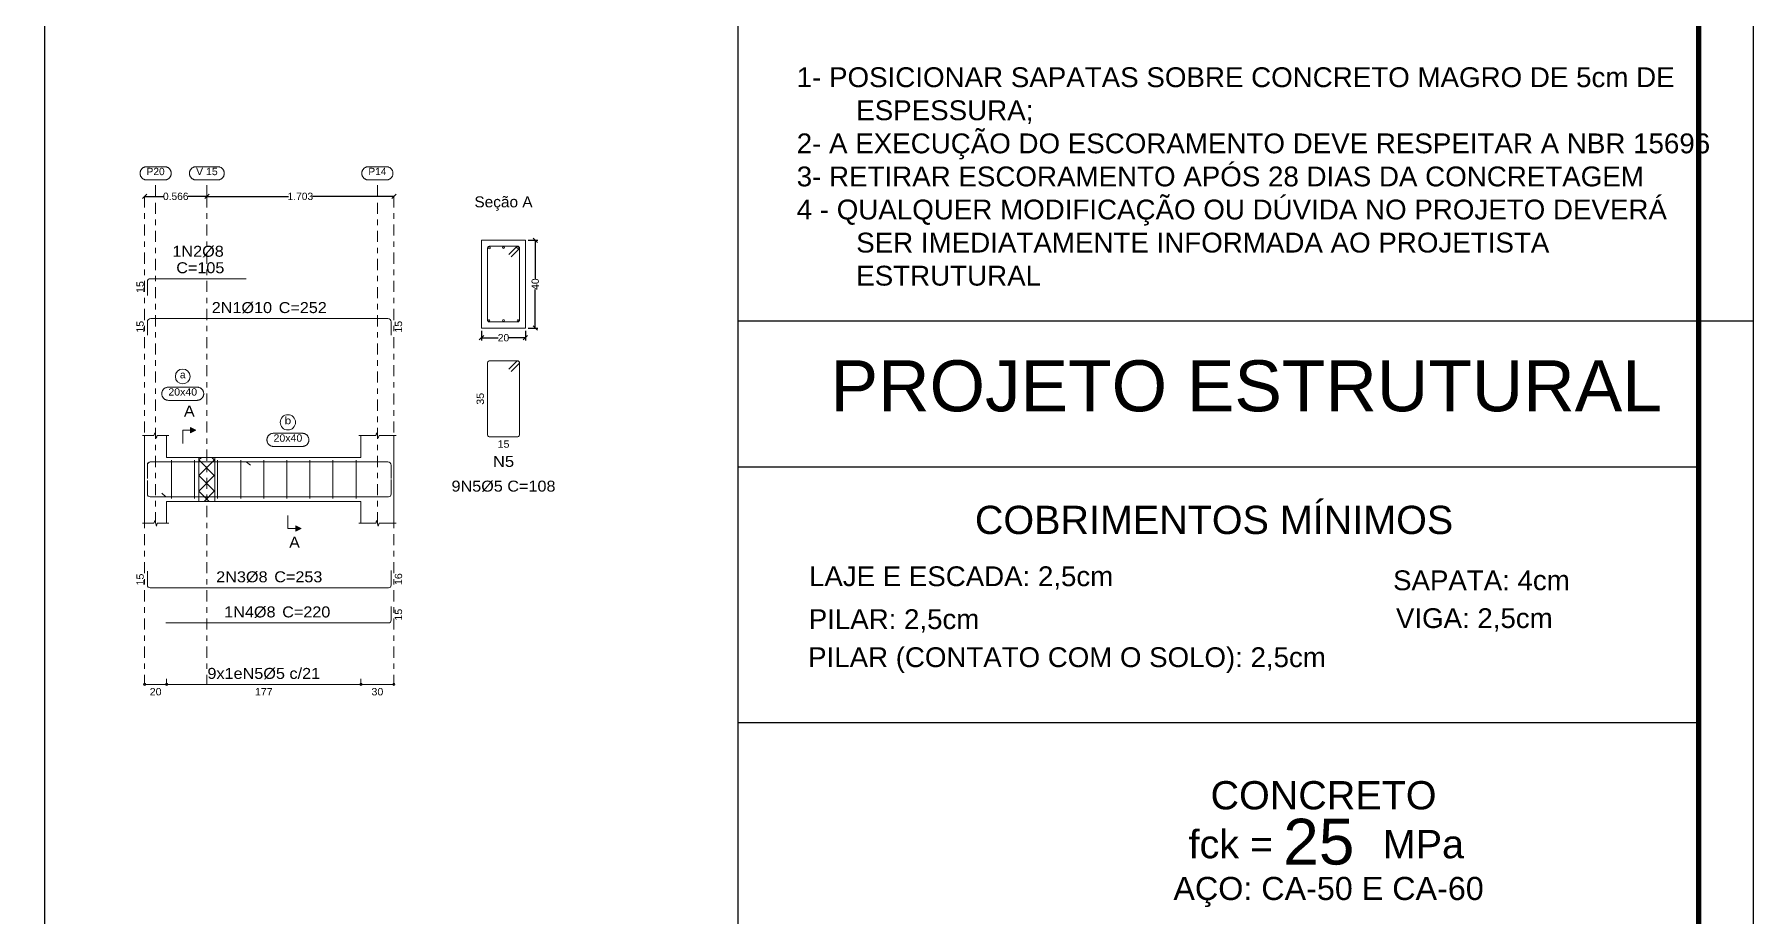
# Model space of a CAD drawing. Header units: centimetres. Extents: x 3194 to 3278, y -951 to -517.
# Drawn here: x 3247.11 to 3278.42, y -744.88 to -728.83 of the extents above; entities that cross this region are included whole.
import ezdxf
from ezdxf.enums import TextEntityAlignment as Align

# ---------------------------------------------------------------- set-up
doc = ezdxf.new("R2010")
doc.units = ezdxf.units.CM
doc.linetypes.add('CYPE_RAYAPUNTO', pattern=[0.4125, 0.2025, -0.105, 0, -0.105])
for name, color, linetype, lineweight in [('ARM_LONGITUDINAL_Ø10', 33, 'Continuous', 9), ('ARM_LONGITUDINAL_Ø8', 32, 'Continuous', 9), ('ARM_TRANSVERSAL_Ø5', 120, 'Continuous', 9), ('ELE_ARM_TRANS_TXT_EST', 7, 'Continuous', 9), ('ELE_CONT_NOS', 7, 'Continuous', 9), ('ELE_CONT_VIG_CONCRETO', 7, 'Continuous', 9), ('ELE_COT_COMPRIMENTO_PROJETADO', 8, 'Continuous', 0), ('ELE_COT_COT_ANCORAGENS', 8, 'Continuous', 0), ('ELE_COT_COT_EST', 8, 'Continuous', 0), ('ELE_COT_COT_LIN_APOIOS', 8, 'CYPE_RAYAPUNTO', 0), ('ELE_COT_TEXTOS_ESTRIBOS', 8, 'Continuous', 0), ('ELE_REF_COT_LIN_AUX_COTA', 8, 'CYPE_RAYAPUNTO', 9), ('ELE_REF_LINHAS_MARCAS_PLANTA', 8, 'Continuous', 9), ('ELE_REF_MARCAS_PLANTA', 8, 'Continuous', 9), ('ELE_REF_REF_NOME', 8, 'Continuous', 9), ('ELE_REF_REF_REFERENCIA', 8, 'Continuous', 9), ('ELE_REF_TEXTO_REF_NOME', 8, 'Continuous', 9), ('ELE_REF_TEXTO_REF_REFERENCIA', 8, 'Continuous', 9), ('POR_ARM_LONG_ARM_TEXTOS', 7, 'Continuous', 9), ('POR_ARM_LONG_TXT_COMP', 7, 'Continuous', 9), ('SEC_CONT_VIG_CONCRETO_CORTE', 7, 'Continuous', 9), ('SEC_COTAS_SEC_DIM_VIGA', 8, 'Continuous', 0), ('SEC_COTAS_TEXTOS_DETALHE_ESTRIBOS', 8, 'Continuous', 0), ('SEC_REF_TXT_NOMES', 2, 'Continuous', 9), ('SEC_REF_TXT_POSICOES_ARM_ESTRIBOS', 7, 'Continuous', 9)]:
    doc.layers.add(name, color=color, linetype=linetype, lineweight=lineweight)
for name, color, linetype in [('ARQ-FOLHA', 7, 'Continuous'), ('Camada 1', 7, 'Continuous'), ('PDF_Text', 7, 'Continuous')]:
    doc.layers.add(name, color=color, linetype=linetype)
doc.styles.add('CYPETXT', font='arial.ttf', dxfattribs={"height": 0.2})
doc.styles.add('CYPETXT_0.2', font='arial.ttf', dxfattribs={"height": 0.133333})
doc.styles.add('PDF Arial', font='arial.ttf')
doc.styles.add('TQS_ARIAL', font='arial.ttf')
doc.dimstyles.new('cype_oblique', dxfattribs={"dimtxt": 0.18, "dimasz": 0.18, "dimexe": 0.05, "dimexo": 0.05, "dimgap": 0, "dimtad": 0, "dimdec": 4, "dimzin": 0, "dimdsep": 46, "dimtxsty": 'CYPETXT_0.2', "dimblk": 'OBLIQUE', "dimtsz": 0.04, "dimcen": 0.09, "dimadec": 0, "dimazin": 0, "dimtfac": 1, "dimtdec": 4, "dimtofl": 0, "dimtmove": 2, "dimatfit": 3, "dimfxl": 1, "dimtolj": 1, "dimtzin": 0, "dimarcsym": 0})

# ---------------------------------------------------------------- blocks, each defined once
blk = doc.blocks.new('*D1497')
at = {"layer": 'Defpoints', "color": 0, "transparency": 16777216}
for p in [(3255.254, -734.181), (3256.054, -734.181), (3256.054, -734.358)]:
    blk.add_point(p, dxfattribs=at)
at = {"layer": 'SEC_COTAS_SEC_DIM_VIGA', "color": 0, "lineweight": -2, "transparency": 16777216}
for p, q in [((3255.214, -734.398), (3255.294, -734.318)), ((3255.254, -734.231), (3255.254, -734.408)), ((3255.254, -734.358), (3255.558, -734.358)), ((3256.054, -734.358), (3255.751, -734.358)), ((3256.014, -734.398), (3256.094, -734.318)), ((3256.054, -734.231), (3256.054, -734.408))]:
    blk.add_line(p, q, dxfattribs=at)
at = {"layer": 'SEC_COTAS_SEC_DIM_VIGA', "color": 0, "transparency": 16777216, "insert": (3255.654, -734.358), "char_height": 0.1333, "attachment_point": 5, "style": 'CYPETXT_0.2'}
blk.add_mtext('\\A1;20', dxfattribs=at)
blk = doc.blocks.new('_OBLIQUE')
at = {"color": 0, "linetype": 'ByBlock'}
blk.add_line((-0.5, -0.5), (0.5, 0.5), dxfattribs=at)
blk = doc.blocks.new('*D1498')
at = {"layer": 'Defpoints', "color": 0, "transparency": 16777216}
for p in [(3256.054, -732.581), (3256.232, -732.581), (3256.054, -734.181)]:
    blk.add_point(p, dxfattribs=at)
at = {"layer": 'SEC_COTAS_SEC_DIM_VIGA', "color": 0, "lineweight": -2, "transparency": 16777216}
for p, q in [((3256.104, -732.581), (3256.282, -732.581)), ((3256.272, -732.621), (3256.192, -732.541)), ((3256.232, -732.581), (3256.232, -733.283)), ((3256.232, -734.181), (3256.232, -733.479)), ((3256.272, -734.221), (3256.192, -734.141)), ((3256.104, -734.181), (3256.282, -734.181))]:
    blk.add_line(p, q, dxfattribs=at)
at = {"layer": 'SEC_COTAS_SEC_DIM_VIGA', "color": 0, "transparency": 16777216, "insert": (3256.232, -733.381), "char_height": 0.1333, "attachment_point": 5, "rotation": 90, "style": 'CYPETXT_0.2'}
blk.add_mtext('\\A1;40', dxfattribs=at)
blk = doc.blocks.new('*D1499')
at = {"layer": 'Defpoints', "color": 0, "transparency": 16777216}
for p in [(3249.12, -731.783), (3249.12, -731.783), (3250.253, -731.783)]:
    blk.add_point(p, dxfattribs=at)
at = {"layer": 'ELE_COT_COMPRIMENTO_PROJETADO', "color": 0, "lineweight": -2, "transparency": 16777216}
for p, q in [((3249.08, -731.823), (3249.16, -731.743)), ((3249.12, -731.783), (3249.461, -731.783)), ((3250.253, -731.783), (3249.911, -731.783)), ((3250.213, -731.823), (3250.293, -731.743))]:
    blk.add_line(p, q, dxfattribs=at)
at = {"layer": 'ELE_COT_COMPRIMENTO_PROJETADO', "color": 0, "transparency": 16777216, "insert": (3249.686, -731.783), "char_height": 0.1333, "attachment_point": 5, "style": 'CYPETXT_0.2'}
blk.add_mtext('\\A1;0.566', dxfattribs=at)
blk = doc.blocks.new('*D1500')
at = {"layer": 'Defpoints', "color": 0, "transparency": 16777216}
for p in [(3250.253, -731.783), (3250.253, -731.783), (3253.658, -731.783)]:
    blk.add_point(p, dxfattribs=at)
at = {"layer": 'ELE_COT_COMPRIMENTO_PROJETADO', "color": 0, "lineweight": -2, "transparency": 16777216}
for p, q in [((3250.213, -731.823), (3250.293, -731.743)), ((3250.253, -731.783), (3251.737, -731.783)), ((3253.658, -731.783), (3252.174, -731.783)), ((3253.618, -731.823), (3253.698, -731.743))]:
    blk.add_line(p, q, dxfattribs=at)
at = {"layer": 'ELE_COT_COMPRIMENTO_PROJETADO', "color": 0, "transparency": 16777216, "insert": (3251.955, -731.783), "char_height": 0.1333, "attachment_point": 5, "style": 'CYPETXT_0.2'}
blk.add_mtext('\\A1;1.703', dxfattribs=at)
blk = doc.blocks.new('FOLHA A1')
at = {"layer": 'ARQ-FOLHA'}
for p, q in [((841, -594), (841, 0)), ((831, -297), (841, -297))]:
    blk.add_line(p, q, dxfattribs=at)
at = {"layer": 'ARQ-FOLHA', "const_width": 1}
blk.add_lwpolyline([(25, -10), (25, -584), (831, -584), (831, -10), (25, -10)], dxfattribs=at)

msp = doc.modelspace()

# ---------------------------------------------------------------- hatches: boundary and pattern name
at = {"layer": 'ELE_REF_LINHAS_MARCAS_PLANTA'}
for points in [[(3249.95692, -736.09045), (3249.95692, -735.99445), (3250.05292, -736.04245)], [(3251.87242, -737.78445), (3251.87242, -737.88045), (3251.96842, -737.83245)]]:
    msp.add_hatch(color=256, dxfattribs=at).paths.add_polyline_path(points)

# ---------------------------------------------------------------- linework, layer by layer
for p, q in [((3259.9194, -705.34997), (3259.9194, -762.74997)), ((3247.29337, -724.74074), (3247.29337, -745.27835))]:
    msp.add_line(p, q)
at = {"layer": 'ARM_LONGITUDINAL_Ø10'}
for points in [[(3253.60781, -734.30804), (3253.60781, -734.06804), (3253.60324, -734.04508), (3253.59024, -734.02561), (3253.57077, -734.0126), (3253.54781, -734.00804), (3249.22963, -734.00804), (3249.20667, -734.0126), (3249.1872, -734.02561), (3249.1742, -734.04508), (3249.16963, -734.06804), (3249.16963, -734.30804)], [(3253.60781, -736.91945), (3253.60781, -736.67945), (3253.60324, -736.65649), (3253.59024, -736.63702), (3253.57077, -736.62401), (3253.54781, -736.61945), (3249.22963, -736.61945), (3249.20667, -736.62401), (3249.1872, -736.63702), (3249.1742, -736.65649), (3249.16963, -736.67945), (3249.16963, -736.91945)]]:
    msp.add_lwpolyline(points, dxfattribs=at)
for centre in [(3255.39431, -732.72065), (3255.91431, -732.72065)]:
    msp.add_circle(centre, 0.02, dxfattribs=at)
at = {"layer": 'ARM_LONGITUDINAL_Ø8'}
for p, q in [((3250.96691, -736.61945), (3251.04838, -736.67743)), ((3249.50781, -737.25545), (3249.43213, -737.19008))]:
    msp.add_line(p, q, dxfattribs=at)
for points in [[(3249.16963, -733.58537), (3249.16963, -733.33065), (3249.17328, -733.31228), (3249.18369, -733.29671), (3249.19926, -733.28631), (3249.21763, -733.28265), (3250.96691, -733.28265)], [(3249.16963, -736.92217), (3249.16963, -736.66745), (3249.17328, -736.64908), (3249.18369, -736.63351), (3249.19926, -736.6231), (3249.21763, -736.61945), (3250.96691, -736.61945)], [(3253.60781, -736.94116), (3253.60781, -737.20745), (3253.60416, -737.22582), (3253.59375, -737.24139), (3253.57818, -737.25179), (3253.55981, -737.25545), (3249.21763, -737.25545), (3249.19926, -737.25179), (3249.18369, -737.24139), (3249.17328, -737.22582), (3249.16963, -737.20745), (3249.16963, -736.95545)], [(3253.60781, -736.95545), (3253.60781, -737.20745), (3253.60416, -737.22582), (3253.59375, -737.24139), (3253.57818, -737.25179), (3253.55981, -737.25545), (3249.50781, -737.25545)], [(3253.60781, -738.59717), (3253.60781, -738.86345), (3253.60416, -738.88182), (3253.59375, -738.89739), (3253.57818, -738.9078), (3253.55981, -738.91145), (3249.21763, -738.91145), (3249.19926, -738.9078), (3249.18369, -738.89739), (3249.17328, -738.88182), (3249.16963, -738.86345), (3249.16963, -738.61145)], [(3253.60781, -739.25114), (3253.60781, -739.50314), (3253.60416, -739.52151), (3253.59375, -739.53708), (3253.57818, -739.54748), (3253.55981, -739.55114), (3249.50781, -739.55114)]]:
    msp.add_lwpolyline(points, dxfattribs=at)
for centre in [(3255.65431, -732.71665), (3255.39031, -734.04465), (3255.65431, -734.04465), (3255.91831, -734.04465)]:
    msp.add_circle(centre, 0.016, dxfattribs=at)
at = {"layer": 'ARM_TRANSVERSAL_Ø5'}
for p, q in [((3249.60872, -736.58745), (3249.60872, -737.28745)), ((3250.02872, -736.58745), (3250.02872, -737.28745)), ((3250.44872, -736.58745), (3250.44872, -737.28745)), ((3250.86872, -736.58745), (3250.86872, -737.28745)), ((3251.28872, -736.58745), (3251.28872, -737.28745)), ((3251.70872, -736.58745), (3251.70872, -737.28745)), ((3252.12872, -736.58745), (3252.12872, -737.28745)), ((3252.54872, -736.58745), (3252.54872, -737.28745)), ((3252.96872, -736.58745), (3252.96872, -737.28745))]:
    msp.add_line(p, q, dxfattribs=at)
for points in [[(3255.7941, -732.88329), (3255.93552, -732.74187), (3255.93925, -732.73732), (3255.94203, -732.73213), (3255.94373, -732.7265), (3255.94431, -732.72065), (3255.94373, -732.7148), (3255.94203, -732.70917), (3255.93925, -732.70399), (3255.93552, -732.69944), (3255.93098, -732.69571), (3255.92579, -732.69294), (3255.92016, -732.69123), (3255.91431, -732.69065), (3255.39431, -732.69065), (3255.38283, -732.69294), (3255.3731, -732.69944), (3255.36659, -732.70917), (3255.36431, -732.72065), (3255.36431, -734.04065), (3255.36659, -734.05213), (3255.3731, -734.06187), (3255.38283, -734.06837), (3255.39431, -734.07065), (3255.91431, -734.07065), (3255.92579, -734.06837), (3255.93552, -734.06187), (3255.94203, -734.05213), (3255.94431, -734.04065), (3255.94431, -732.72065), (3255.94373, -732.7148), (3255.94203, -732.70917), (3255.93925, -732.70399), (3255.93552, -732.69944), (3255.93098, -732.69571), (3255.92579, -732.69294), (3255.92016, -732.69123), (3255.91431, -732.69065), (3255.90962, -732.69102), (3255.90504, -732.69212), (3255.90069, -732.69392), (3255.89668, -732.69638), (3255.8931, -732.69944), (3255.75168, -732.84086)], [(3255.7941, -734.97262), (3255.93552, -734.8312), (3255.93925, -734.82665), (3255.94203, -734.82147), (3255.94373, -734.81584), (3255.94431, -734.80999), (3255.94373, -734.80413), (3255.94203, -734.7985), (3255.93925, -734.79332), (3255.93552, -734.78877), (3255.93098, -734.78504), (3255.92579, -734.78227), (3255.92016, -734.78056), (3255.91431, -734.77999), (3255.39431, -734.77999), (3255.38283, -734.78227), (3255.3731, -734.78877), (3255.36659, -734.7985), (3255.36431, -734.80999), (3255.36431, -736.12999), (3255.36659, -736.14147), (3255.3731, -736.1512), (3255.38283, -736.1577), (3255.39431, -736.15999), (3255.91431, -736.15999), (3255.92579, -736.1577), (3255.93552, -736.1512), (3255.94203, -736.14147), (3255.94431, -736.12999), (3255.94431, -734.80999), (3255.94373, -734.80413), (3255.94203, -734.7985), (3255.93925, -734.79332), (3255.93552, -734.78877), (3255.93098, -734.78504), (3255.92579, -734.78227), (3255.92016, -734.78056), (3255.91431, -734.77999), (3255.90962, -734.78035), (3255.90504, -734.78145), (3255.90069, -734.78326), (3255.89668, -734.78571), (3255.8931, -734.78877), (3255.75168, -734.93019)]]:
    msp.add_lwpolyline(points, dxfattribs=at)
at = {"layer": 'Camada 1', "color": 0, "lineweight": 25}
for p, q in [((3259.9194, -734.04997), (3277.4194, -734.04997)), ((3259.9194, -736.70926), (3277.4194, -736.70926)), ((3259.9194, -741.36262), (3277.4194, -741.36262))]:
    msp.add_line(p, q, dxfattribs=at)
at = {"layer": 'ELE_CONT_NOS'}
for p, q in [((3249.11963, -736.53745), (3249.11963, -736.13745)), ((3249.51963, -736.53745), (3249.51963, -736.13745)), ((3253.05781, -736.53745), (3253.05781, -736.13745)), ((3253.65781, -736.53745), (3253.65781, -736.13745)), ((3250.1062, -736.53745), (3250.1062, -736.53745)), ((3250.39902, -736.53745), (3250.39902, -736.53745)), ((3249.11963, -737.33745), (3249.11963, -737.73745)), ((3249.51963, -737.33745), (3249.51963, -737.73745)), ((3250.1062, -737.33745), (3250.1062, -737.33745)), ((3250.39902, -737.33745), (3250.39902, -737.33745)), ((3253.05781, -737.33745), (3253.05781, -737.73745)), ((3253.65781, -737.33745), (3253.65781, -737.73745))]:
    msp.add_line(p, q, dxfattribs=at)
at = {"layer": 'ELE_CONT_NOS', "lineweight": 0}
for p, q in [((3250.1062, -736.58354), (3250.15229, -736.53745)), ((3250.1062, -736.86638), (3250.39902, -736.57356)), ((3250.39902, -736.87636), (3250.1062, -736.58354)), ((3250.39902, -736.59351), (3250.34296, -736.53745)), ((3250.1062, -737.14922), (3250.39902, -736.8564)), ((3250.39902, -737.1592), (3250.1062, -736.86638)), ((3250.29443, -737.33745), (3250.1062, -737.14922)), ((3250.20082, -737.33745), (3250.39902, -737.13924))]:
    msp.add_line(p, q, dxfattribs=at)
at = {"layer": 'ELE_CONT_NOS'}
for points in [[(3249.07963, -736.13745), (3249.28963, -736.13745), (3249.30463, -736.08745), (3249.33463, -736.18745), (3249.34963, -736.13745), (3249.55963, -736.13745)], [(3253.01781, -736.13745), (3253.32781, -736.13745), (3253.34281, -736.08745), (3253.37281, -736.18745), (3253.38781, -736.13745), (3253.69781, -736.13745)], [(3249.11963, -736.53745), (3249.11963, -737.33745)], [(3250.1062, -736.53745), (3250.39902, -736.53745)], [(3253.65781, -736.53745), (3253.65781, -737.33745)], [(3250.1062, -737.33745), (3250.39902, -737.33745)], [(3249.07963, -737.73745), (3249.28963, -737.73745), (3249.30463, -737.68745), (3249.33463, -737.78745), (3249.34963, -737.73745), (3249.55963, -737.73745)], [(3253.01781, -737.73745), (3253.32781, -737.73745), (3253.34281, -737.68745), (3253.37281, -737.78745), (3253.38781, -737.73745), (3253.69781, -737.73745)]]:
    msp.add_lwpolyline(points, dxfattribs=at)
at = {"layer": 'ELE_CONT_NOS', "lineweight": 0}
msp.add_lwpolyline([(3250.1062, -736.53745), (3250.1062, -737.33745), (3250.39902, -737.33745), (3250.39902, -736.53745), (3250.1062, -736.53745)], close=True, dxfattribs=at)
at = {"layer": 'ELE_CONT_VIG_CONCRETO'}
for p, q in [((3249.51963, -736.53745), (3250.1062, -736.53745)), ((3250.39902, -736.53745), (3253.05781, -736.53745)), ((3249.51963, -737.33745), (3250.1062, -737.33745)), ((3250.39902, -737.33745), (3253.05781, -737.33745))]:
    msp.add_line(p, q, dxfattribs=at)
at = {"layer": 'ELE_COT_COT_EST'}
for p, q in [((3249.11963, -740.67114), (3249.11963, -740.57114)), ((3249.51963, -740.67114), (3249.51963, -740.57114)), ((3253.05781, -740.67114), (3253.05781, -740.57114))]:
    msp.add_line(p, q, dxfattribs=at)
for points in [[(3249.11963, -740.67114), (3249.51963, -740.67114), (3249.51963, -740.57114)], [(3249.51963, -740.67114), (3253.05781, -740.67114), (3253.05781, -740.57114)], [(3253.05781, -740.67114), (3253.65781, -740.67114), (3253.65781, -740.57114)]]:
    msp.add_lwpolyline(points, dxfattribs=at)
for centre in [(3249.11963, -740.67114), (3249.51963, -740.67114), (3249.51963, -740.67114), (3253.05781, -740.67114), (3253.05781, -740.67114), (3253.65781, -740.67114)]:
    msp.add_circle(centre, 0.02, dxfattribs=at)
at = {"layer": 'ELE_COT_COT_LIN_APOIOS'}
for p, q in [((3249.11963, -731.78265), (3249.11963, -740.67114)), ((3250.25261, -731.78265), (3250.25261, -740.67114)), ((3253.65781, -731.78265), (3253.65781, -740.67114))]:
    msp.add_line(p, q, dxfattribs=at)
at = {"layer": 'ELE_REF_COT_LIN_AUX_COTA'}
for p, q in [((3249.31963, -731.78265), (3249.31963, -731.48265)), ((3250.25261, -731.78265), (3250.25261, -731.48265)), ((3253.35781, -731.78265), (3253.35781, -731.48265)), ((3249.31963, -737.73745), (3249.31963, -731.78265)), ((3253.35781, -737.73745), (3253.35781, -731.78265))]:
    msp.add_line(p, q, dxfattribs=at)
at = {"layer": 'ELE_REF_LINHAS_MARCAS_PLANTA'}
for p, q in [((3249.81292, -736.04245), (3249.81292, -736.28245)), ((3249.81292, -736.04245), (3249.95692, -736.04245)), ((3251.72842, -737.83245), (3251.72842, -737.59245)), ((3251.72842, -737.83245), (3251.87242, -737.83245))]:
    msp.add_line(p, q, dxfattribs=at)
for points in [[(3249.95692, -736.09045), (3249.95692, -735.99445), (3250.05292, -736.04245)], [(3251.87242, -737.78445), (3251.87242, -737.88045), (3251.96842, -737.83245)]]:
    msp.add_lwpolyline(points, close=True, dxfattribs=at)
at = {"layer": 'ELE_REF_REF_NOME'}
for points in [[(3250.07492, -735.25745), (3250.08293, -735.25771), (3250.09091, -735.25852), (3250.09882, -735.25985), (3250.10662, -735.26171), (3250.11428, -735.26409), (3250.12176, -735.26697), (3250.12904, -735.27034), (3250.13607, -735.2742), (3250.14283, -735.27851), (3250.14929, -735.28327), (3250.15541, -735.28845), (3250.16118, -735.29402), (3250.16656, -735.29997), (3250.17153, -735.30627), (3250.17606, -735.31288), (3250.18015, -735.31978), (3250.18377, -735.32693), (3250.1869, -735.33432), (3250.18953, -735.34189), (3250.19165, -735.34963), (3250.19325, -735.35749), (3250.19431, -735.36544), (3250.19485, -735.37344), (3250.19485, -735.38146), (3250.19431, -735.38946), (3250.19325, -735.39741), (3250.19165, -735.40527), (3250.18953, -735.413), (3250.1869, -735.42058), (3250.18377, -735.42796), (3250.18015, -735.43512), (3250.17606, -735.44202), (3250.17153, -735.44863), (3250.16656, -735.45492), (3250.16118, -735.46087), (3250.15541, -735.46645), (3250.14929, -735.47162), (3250.14283, -735.47638), (3250.13607, -735.4807), (3250.12904, -735.48455), (3250.12176, -735.48792), (3250.11428, -735.49081), (3250.10662, -735.49318), (3250.09882, -735.49504), (3250.09091, -735.49638), (3250.08293, -735.49718), (3250.07492, -735.49745), (3249.55092, -735.49745), (3249.5429, -735.49718), (3249.53492, -735.49638), (3249.52701, -735.49504), (3249.51921, -735.49318), (3249.51155, -735.49081), (3249.50407, -735.48792), (3249.4968, -735.48455), (3249.48976, -735.4807), (3249.483, -735.47638), (3249.47655, -735.47162), (3249.47042, -735.46645), (3249.46466, -735.46087), (3249.45928, -735.45492), (3249.45431, -735.44863), (3249.44977, -735.44202), (3249.44568, -735.43512), (3249.44207, -735.42796), (3249.43894, -735.42058), (3249.4363, -735.413), (3249.43419, -735.40527), (3249.43259, -735.39741), (3249.43152, -735.38946), (3249.43098, -735.38146), (3249.43098, -735.37344), (3249.43152, -735.36544), (3249.43259, -735.35749), (3249.43419, -735.34963), (3249.4363, -735.34189), (3249.43894, -735.33432), (3249.44207, -735.32693), (3249.44568, -735.31978), (3249.44977, -735.31288), (3249.45431, -735.30627), (3249.45928, -735.29997), (3249.46466, -735.29402), (3249.47042, -735.28845), (3249.47655, -735.28327), (3249.483, -735.27851), (3249.48976, -735.2742), (3249.4968, -735.27034), (3249.50407, -735.26697), (3249.51155, -735.26409), (3249.51921, -735.26171), (3249.52701, -735.25985), (3249.53492, -735.25852), (3249.5429, -735.25771), (3249.55092, -735.25745), (3250.07492, -735.25745)], [(3251.99042, -736.09745), (3251.99843, -736.09771), (3252.00641, -736.09852), (3252.01432, -736.09985), (3252.02212, -736.10171), (3252.02978, -736.10409), (3252.03726, -736.10697), (3252.04454, -736.11034), (3252.05157, -736.1142), (3252.05833, -736.11851), (3252.06479, -736.12327), (3252.07091, -736.12845), (3252.07668, -736.13402), (3252.08206, -736.13997), (3252.08703, -736.14627), (3252.09157, -736.15288), (3252.09565, -736.15978), (3252.09927, -736.16693), (3252.1024, -736.17432), (3252.10503, -736.18189), (3252.10715, -736.18963), (3252.10875, -736.19749), (3252.10982, -736.20544), (3252.11035, -736.21344), (3252.11035, -736.22146), (3252.10982, -736.22946), (3252.10875, -736.23741), (3252.10715, -736.24527), (3252.10503, -736.253), (3252.1024, -736.26058), (3252.09927, -736.26796), (3252.09565, -736.27512), (3252.09157, -736.28202), (3252.08703, -736.28863), (3252.08206, -736.29492), (3252.07668, -736.30087), (3252.07091, -736.30645), (3252.06479, -736.31162), (3252.05833, -736.31638), (3252.05157, -736.3207), (3252.04454, -736.32455), (3252.03726, -736.32792), (3252.02978, -736.33081), (3252.02212, -736.33318), (3252.01432, -736.33504), (3252.00641, -736.33638), (3251.99843, -736.33718), (3251.99042, -736.33745), (3251.46642, -736.33745), (3251.4584, -736.33718), (3251.45042, -736.33638), (3251.44252, -736.33504), (3251.43471, -736.33318), (3251.42706, -736.33081), (3251.41957, -736.32792), (3251.4123, -736.32455), (3251.40526, -736.3207), (3251.3985, -736.31638), (3251.39205, -736.31162), (3251.38592, -736.30645), (3251.38016, -736.30087), (3251.37478, -736.29492), (3251.36981, -736.28863), (3251.36527, -736.28202), (3251.36118, -736.27512), (3251.35757, -736.26796), (3251.35444, -736.26058), (3251.35181, -736.253), (3251.34969, -736.24527), (3251.34809, -736.23741), (3251.34702, -736.22946), (3251.34649, -736.22146), (3251.34649, -736.21344), (3251.34702, -736.20544), (3251.34809, -736.19749), (3251.34969, -736.18963), (3251.35181, -736.18189), (3251.35444, -736.17432), (3251.35757, -736.16693), (3251.36118, -736.15978), (3251.36527, -736.15288), (3251.36981, -736.14627), (3251.37478, -736.13997), (3251.38016, -736.13402), (3251.38592, -736.12845), (3251.39205, -736.12327), (3251.3985, -736.11851), (3251.40526, -736.1142), (3251.4123, -736.11034), (3251.41957, -736.10697), (3251.42706, -736.10409), (3251.43471, -736.10171), (3251.44252, -736.09985), (3251.45042, -736.09852), (3251.4584, -736.09771), (3251.46642, -736.09745), (3251.99042, -736.09745)]]:
    msp.add_lwpolyline(points, close=True, dxfattribs=at)
for centre, radius in [((3249.81292, -735.06274), 0.13471), ((3251.72842, -735.89812), 0.13933)]:
    msp.add_circle(centre, radius, dxfattribs=at)
at = {"layer": 'ELE_REF_REF_REFERENCIA'}
for points in [[(3249.48363, -731.24265), (3249.49165, -731.24292), (3249.49962, -731.24372), (3249.50753, -731.24506), (3249.51533, -731.24692), (3249.52299, -731.24929), (3249.53048, -731.25217), (3249.53775, -731.25555), (3249.54478, -731.2594), (3249.55154, -731.26372), (3249.558, -731.26848), (3249.56412, -731.27365), (3249.56989, -731.27923), (3249.57527, -731.28518), (3249.58024, -731.29147), (3249.58478, -731.29808), (3249.58886, -731.30498), (3249.59248, -731.31214), (3249.59561, -731.31952), (3249.59824, -731.3271), (3249.60036, -731.33483), (3249.60196, -731.34269), (3249.60303, -731.35064), (3249.60356, -731.35864), (3249.60356, -731.36666), (3249.60303, -731.37466), (3249.60196, -731.38261), (3249.60036, -731.39047), (3249.59824, -731.39821), (3249.59561, -731.40578), (3249.59248, -731.41316), (3249.58886, -731.42032), (3249.58478, -731.42722), (3249.58024, -731.43383), (3249.57527, -731.44013), (3249.56989, -731.44608), (3249.56412, -731.45165), (3249.558, -731.45683), (3249.55154, -731.46159), (3249.54478, -731.4659), (3249.53775, -731.46975), (3249.53048, -731.47313), (3249.52299, -731.47601), (3249.51533, -731.47839), (3249.50753, -731.48025), (3249.49962, -731.48158), (3249.49165, -731.48238), (3249.48363, -731.48265), (3249.15563, -731.48265), (3249.14762, -731.48238), (3249.13964, -731.48158), (3249.13173, -731.48025), (3249.12393, -731.47839), (3249.11627, -731.47601), (3249.10878, -731.47313), (3249.10151, -731.46975), (3249.09448, -731.4659), (3249.08772, -731.46159), (3249.08126, -731.45683), (3249.07514, -731.45165), (3249.06937, -731.44608), (3249.06399, -731.44013), (3249.05902, -731.43383), (3249.05448, -731.42722), (3249.0504, -731.42032), (3249.04678, -731.41316), (3249.04365, -731.40578), (3249.04102, -731.39821), (3249.0389, -731.39047), (3249.0373, -731.38261), (3249.03623, -731.37466), (3249.0357, -731.36666), (3249.0357, -731.35864), (3249.03623, -731.35064), (3249.0373, -731.34269), (3249.0389, -731.33483), (3249.04102, -731.3271), (3249.04365, -731.31952), (3249.04678, -731.31214), (3249.0504, -731.30498), (3249.05448, -731.29808), (3249.05902, -731.29147), (3249.06399, -731.28518), (3249.06937, -731.27923), (3249.07514, -731.27365), (3249.08126, -731.26848), (3249.08772, -731.26372), (3249.09448, -731.2594), (3249.10151, -731.25555), (3249.10878, -731.25217), (3249.11627, -731.24929), (3249.12393, -731.24692), (3249.13173, -731.24506), (3249.13964, -731.24372), (3249.14762, -731.24292), (3249.15563, -731.24265), (3249.48363, -731.24265)], [(3250.44961, -731.24265), (3250.45763, -731.24292), (3250.46561, -731.24372), (3250.47352, -731.24506), (3250.48132, -731.24692), (3250.48898, -731.24929), (3250.49646, -731.25217), (3250.50374, -731.25555), (3250.51077, -731.2594), (3250.51753, -731.26372), (3250.52398, -731.26848), (3250.53011, -731.27365), (3250.53587, -731.27923), (3250.54125, -731.28518), (3250.54622, -731.29147), (3250.55076, -731.29808), (3250.55485, -731.30498), (3250.55846, -731.31214), (3250.5616, -731.31952), (3250.56423, -731.3271), (3250.56634, -731.33483), (3250.56794, -731.34269), (3250.56901, -731.35064), (3250.56955, -731.35864), (3250.56955, -731.36666), (3250.56901, -731.37466), (3250.56794, -731.38261), (3250.56634, -731.39047), (3250.56423, -731.39821), (3250.5616, -731.40578), (3250.55846, -731.41316), (3250.55485, -731.42032), (3250.55076, -731.42722), (3250.54622, -731.43383), (3250.54125, -731.44013), (3250.53587, -731.44608), (3250.53011, -731.45165), (3250.52398, -731.45683), (3250.51753, -731.46159), (3250.51077, -731.4659), (3250.50374, -731.46975), (3250.49646, -731.47313), (3250.48898, -731.47601), (3250.48132, -731.47839), (3250.47352, -731.48025), (3250.46561, -731.48158), (3250.45763, -731.48238), (3250.44961, -731.48265), (3250.05561, -731.48265), (3250.0476, -731.48238), (3250.03962, -731.48158), (3250.03171, -731.48025), (3250.02391, -731.47839), (3250.01625, -731.47601), (3250.00877, -731.47313), (3250.00149, -731.46975), (3249.99446, -731.4659), (3249.9877, -731.46159), (3249.98124, -731.45683), (3249.97512, -731.45165), (3249.96936, -731.44608), (3249.96398, -731.44013), (3249.95901, -731.43383), (3249.95447, -731.42722), (3249.95038, -731.42032), (3249.94676, -731.41316), (3249.94363, -731.40578), (3249.941, -731.39821), (3249.93888, -731.39047), (3249.93729, -731.38261), (3249.93622, -731.37466), (3249.93568, -731.36666), (3249.93568, -731.35864), (3249.93622, -731.35064), (3249.93729, -731.34269), (3249.93888, -731.33483), (3249.941, -731.3271), (3249.94363, -731.31952), (3249.94676, -731.31214), (3249.95038, -731.30498), (3249.95447, -731.29808), (3249.95901, -731.29147), (3249.96398, -731.28518), (3249.96936, -731.27923), (3249.97512, -731.27365), (3249.98124, -731.26848), (3249.9877, -731.26372), (3249.99446, -731.2594), (3250.00149, -731.25555), (3250.00877, -731.25217), (3250.01625, -731.24929), (3250.02391, -731.24692), (3250.03171, -731.24506), (3250.03962, -731.24372), (3250.0476, -731.24292), (3250.05561, -731.24265), (3250.44961, -731.24265)], [(3253.52181, -731.24265), (3253.52983, -731.24292), (3253.53781, -731.24372), (3253.54571, -731.24506), (3253.55352, -731.24692), (3253.56118, -731.24929), (3253.56866, -731.25217), (3253.57593, -731.25555), (3253.58297, -731.2594), (3253.58973, -731.26372), (3253.59618, -731.26848), (3253.60231, -731.27365), (3253.60807, -731.27923), (3253.61345, -731.28518), (3253.61842, -731.29147), (3253.62296, -731.29808), (3253.62705, -731.30498), (3253.63066, -731.31214), (3253.63379, -731.31952), (3253.63642, -731.3271), (3253.63854, -731.33483), (3253.64014, -731.34269), (3253.64121, -731.35064), (3253.64175, -731.35864), (3253.64175, -731.36666), (3253.64121, -731.37466), (3253.64014, -731.38261), (3253.63854, -731.39047), (3253.63642, -731.39821), (3253.63379, -731.40578), (3253.63066, -731.41316), (3253.62705, -731.42032), (3253.62296, -731.42722), (3253.61842, -731.43383), (3253.61345, -731.44013), (3253.60807, -731.44608), (3253.60231, -731.45165), (3253.59618, -731.45683), (3253.58973, -731.46159), (3253.58297, -731.4659), (3253.57593, -731.46975), (3253.56866, -731.47313), (3253.56118, -731.47601), (3253.55352, -731.47839), (3253.54571, -731.48025), (3253.53781, -731.48158), (3253.52983, -731.48238), (3253.52181, -731.48265), (3253.19381, -731.48265), (3253.1858, -731.48238), (3253.17782, -731.48158), (3253.16991, -731.48025), (3253.16211, -731.47839), (3253.15445, -731.47601), (3253.14697, -731.47313), (3253.13969, -731.46975), (3253.13266, -731.4659), (3253.1259, -731.46159), (3253.11944, -731.45683), (3253.11332, -731.45165), (3253.10755, -731.44608), (3253.10217, -731.44013), (3253.0972, -731.43383), (3253.09267, -731.42722), (3253.08858, -731.42032), (3253.08496, -731.41316), (3253.08183, -731.40578), (3253.0792, -731.39821), (3253.07708, -731.39047), (3253.07548, -731.38261), (3253.07441, -731.37466), (3253.07388, -731.36666), (3253.07388, -731.35864), (3253.07441, -731.35064), (3253.07548, -731.34269), (3253.07708, -731.33483), (3253.0792, -731.3271), (3253.08183, -731.31952), (3253.08496, -731.31214), (3253.08858, -731.30498), (3253.09267, -731.29808), (3253.0972, -731.29147), (3253.10217, -731.28518), (3253.10755, -731.27923), (3253.11332, -731.27365), (3253.11944, -731.26848), (3253.1259, -731.26372), (3253.13266, -731.2594), (3253.13969, -731.25555), (3253.14697, -731.25217), (3253.15445, -731.24929), (3253.16211, -731.24692), (3253.16991, -731.24506), (3253.17782, -731.24372), (3253.1858, -731.24292), (3253.19381, -731.24265), (3253.52181, -731.24265)]]:
    msp.add_lwpolyline(points, close=True, dxfattribs=at)
at = {"layer": 'SEC_CONT_VIG_CONCRETO_CORTE'}
msp.add_lwpolyline([(3256.05431, -732.58065), (3255.25431, -732.58065), (3255.25431, -734.18065), (3256.05431, -734.18065), (3256.05431, -732.58065)], close=True, dxfattribs=at)

# ---------------------------------------------------------------- block references
at = {"layer": 'ARQ-FOLHA', "xscale": 0.1, "yscale": 0.1, "zscale": 0.1}
msp.add_blockref('FOLHA A1', (3194.3194, -704.34997), dxfattribs=at)

# ---------------------------------------------------------------- texts
at = {"layer": 'Camada 1', "color": 0, "lineweight": 25, "style": 'TQS_ARIAL'}
for s, height, p in [('PROJETO ESTRUTURAL', 0.928807, (3261.61093, -735.69735)), ('COBRIMENTOS MÍNIMOS', 0.5148933, (3264.23843, -737.93233)), ('LAJE E ESCADA: 2,5cm', 0.3604253, (3261.21772, -738.88163)), ('SAPATA: 4cm', 0.3604253, (3271.85391, -738.95505)), ('PILAR: 2,5cm', 0.3604253, (3261.21334, -739.66267)), ('VIGA: 2,5cm', 0.3604253, (3271.9064, -739.64448)), ('PILAR (CONTATO COM O SOLO): 2,5cm', 0.3604253, (3261.20214, -740.35591)), ('CONCRETO', 0.514893, (3268.52968, -742.94714)), ('25', 0.834131, (3269.85329, -743.9518)), ('fck =          MPa', 0.5148933, (3268.12986, -743.83755)), ('AÇO: CA-50 E CA-60', 0.4208117, (3267.85353, -744.59804))]:
    msp.add_text(s, height=height, dxfattribs=at).set_placement(p)
at = {"layer": 'ELE_ARM_TRANS_TXT_EST', "style": 'CYPETXT', "width": 1.056929}
msp.add_text('9x1eN5%%c5 c/21', height=0.2, dxfattribs=at).set_placement((3250.26272, -740.57114), (3252.31472, -740.57114), align=Align.FIT)
at = {"layer": 'ELE_COT_COT_ANCORAGENS', "style": 'CYPETXT', "width": 1.042546}
for s, p, p2 in [('15', (3249.10296, -733.54201), (3249.10296, -733.32601)), ('15', (3249.10296, -734.26604), (3249.10296, -734.05004)), ('15', (3253.80781, -734.26604), (3253.80781, -734.05004)), ('15', (3249.10296, -738.86945), (3249.10296, -738.65345)), ('16', (3253.80781, -738.86231), (3253.80781, -738.64631)), ('15', (3253.80781, -739.50914), (3253.80781, -739.29314))]:
    msp.add_text(s, height=0.133333, rotation=90, dxfattribs=at).set_placement(p, p2, align=Align.FIT)
at = {"layer": 'ELE_COT_TEXTOS_ESTRIBOS', "style": 'CYPETXT', "width": 1.042546}
for s, p, p2 in [('20', (3249.21163, -740.87114), (3249.42763, -740.87114)), ('177', (3251.12672, -740.87114), (3251.45072, -740.87114)), ('30', (3253.24981, -740.87114), (3253.46581, -740.87114))]:
    msp.add_text(s, height=0.133333, dxfattribs=at).set_placement(p, p2, align=Align.FIT)
at = {"layer": 'ELE_REF_MARCAS_PLANTA', "style": 'CYPETXT', "width": 1.044083}
for p, p2 in [((3249.83542, -735.79245), (3250.03042, -735.79245)), ((3251.75092, -738.18245), (3251.94592, -738.18245))]:
    msp.add_text('A', height=0.2, dxfattribs=at).set_placement(p, p2, align=Align.FIT)
at = {"layer": 'ELE_REF_TEXTO_REF_NOME', "style": 'CYPETXT'}
for s, height, width, p, p2 in [('a', 0.13333, 0.984627, (3249.76192, -735.09608), (3249.86392, -735.09608)), ('20x40', 0.133333, 1.032505, (3249.55092, -735.41078), (3250.07492, -735.41078)), ('b', 0.13333, 1.139078, (3251.66942, -735.93145), (3251.78742, -735.93145)), ('20x40', 0.133333, 1.032505, (3251.46642, -736.25078), (3251.99042, -736.25078))]:
    msp.add_text(s, height=height, dxfattribs=dict(at, width=width)).set_placement(p, p2, align=Align.FIT)
at = {"layer": 'ELE_REF_TEXTO_REF_REFERENCIA', "style": 'CYPETXT'}
for s, width, p, p2 in [('P20', 0.989671, (3249.15563, -731.39599), (3249.48363, -731.39599)), ('V 15', 1.028253, (3250.05561, -731.39599), (3250.44961, -731.39599)), ('P14', 0.989671, (3253.19381, -731.39599), (3253.52181, -731.39599))]:
    msp.add_text(s, height=0.133333, dxfattribs=dict(at, width=width)).set_placement(p, p2, align=Align.FIT)
at = {"layer": 'PDF_Text', "insert": (3260.63188, -733.41292), "char_height": 0.36139993, "width": 16.6312613, "attachment_point": 7, "style": 'PDF Arial'}
msp.add_mtext('\\pxi-3,l4,t4;1- POSICIONAR SAPATAS SOBRE CONCRETO MAGRO DE 5cm DE ESPESSURA;\\P2- A EXECUÇÃO DO ESCORAMENTO DEVE RESPEITAR A NBR 15696\\P3- RETIRAR ESCORAMENTO APÓS 28 DIAS DA CONCRETAGEM\\P4 - QUALQUER MODIFICAÇÃO OU DÚVIDA NO PROJETO DEVERÁ SER IMEDIATAMENTE INFORMADA AO PROJETISTA ESTRUTURAL', dxfattribs=at)
at = {"layer": 'POR_ARM_LONG_ARM_TEXTOS', "style": 'CYPETXT'}
for s, width, p, p2 in [('1N2%%c8', 1.057309, (3249.62427, -732.88265), (3250.56027, -732.88265)), ('2N1%%c10', 1.055105, (3250.34122, -733.90804), (3251.43922, -733.90804)), ('2N3%%c8', 1.057309, (3250.42222, -738.81145), (3251.35822, -738.81145)), ('1N4%%c8', 1.057309, (3250.56731, -739.45114), (3251.50331, -739.45114))]:
    msp.add_text(s, height=0.2, dxfattribs=dict(at, width=width)).set_placement(p, p2, align=Align.FIT)
at = {"layer": 'POR_ARM_LONG_TXT_COMP', "style": 'CYPETXT', "width": 1.053117}
for s, p, p2 in [(' C=105', (3249.61377, -733.18265), (3250.57077, -733.18265)), (' C=252', (3251.47922, -733.90804), (3252.43622, -733.90804)), (' C=253', (3251.39822, -738.81145), (3252.35522, -738.81145)), (' C=220', (3251.54331, -739.45114), (3252.50031, -739.45114))]:
    msp.add_text(s, height=0.2, dxfattribs=at).set_placement(p, p2, align=Align.FIT)
at = {"layer": 'SEC_COTAS_TEXTOS_DETALHE_ESTRIBOS', "style": 'CYPETXT', "width": 1.042546}
msp.add_text('35', height=0.133333, rotation=90, dxfattribs=at).set_placement((3255.29764, -735.57799), (3255.29764, -735.36199), align=Align.FIT)
msp.add_text('15', height=0.133333, dxfattribs=at).set_placement((3255.54631, -736.35999), (3255.76231, -736.35999), align=Align.FIT)
at = {"layer": 'SEC_REF_TXT_NOMES', "style": 'CYPETXT', "width": 1.002256}
msp.add_text('Seção A', height=0.2, dxfattribs=at).set_placement((3255.12481, -731.98265), (3256.18381, -731.98265), align=Align.FIT)
at = {"layer": 'SEC_REF_TXT_POSICOES_ARM_ESTRIBOS', "style": 'CYPETXT'}
for s, width, p, p2 in [('N5', 1.083541, (3255.46081, -736.70999), (3255.84781, -736.70999)), ('9N5%%c5 C=108', 1.055186, (3254.70781, -737.15999), (3256.60081, -737.15999))]:
    msp.add_text(s, height=0.2, dxfattribs=dict(at, width=width)).set_placement(p, p2, align=Align.FIT)

# ---------------------------------------------------------------- dimensions: what is measured, and where the dimension line sits
at = {"layer": 'ELE_COT_COMPRIMENTO_PROJETADO'}
for p1, p2, text, picture, middle in [((3250.25261, -731.78265), (3249.11963, -731.78265), '0.566', '*D1499', (3249.68612, -731.78265)), ((3253.65781, -731.78265), (3250.25261, -731.78265), '1.703', '*D1500', (3251.95521, -731.78265))]:
    dim = msp.add_aligned_dim(p1=p1, p2=p2, distance=0, text=text, dimstyle='cype_oblique', override={"dimexe": 0, "dimexo": 0}, dxfattribs=at)
    dim.commit()
    dim.dimension.update_dxf_attribs({"geometry": picture, "text_midpoint": middle})
at = {"layer": 'SEC_COTAS_SEC_DIM_VIGA'}
for p1, p2, text, picture, middle in [((3256.05431, -734.18065), (3256.05431, -732.58065), '40', '*D1498', (3256.23164, -733.38065)), ((3255.25431, -734.18065), (3256.05431, -734.18065), '20', '*D1497', (3255.65431, -734.35799))]:
    dim = msp.add_aligned_dim(p1=p1, p2=p2, distance=-0.17733, text=text, dimstyle='cype_oblique', dxfattribs=at)
    dim.commit()
    dim.dimension.update_dxf_attribs({"geometry": picture, "text_midpoint": middle})

doc.saveas('drawing.dxf')
